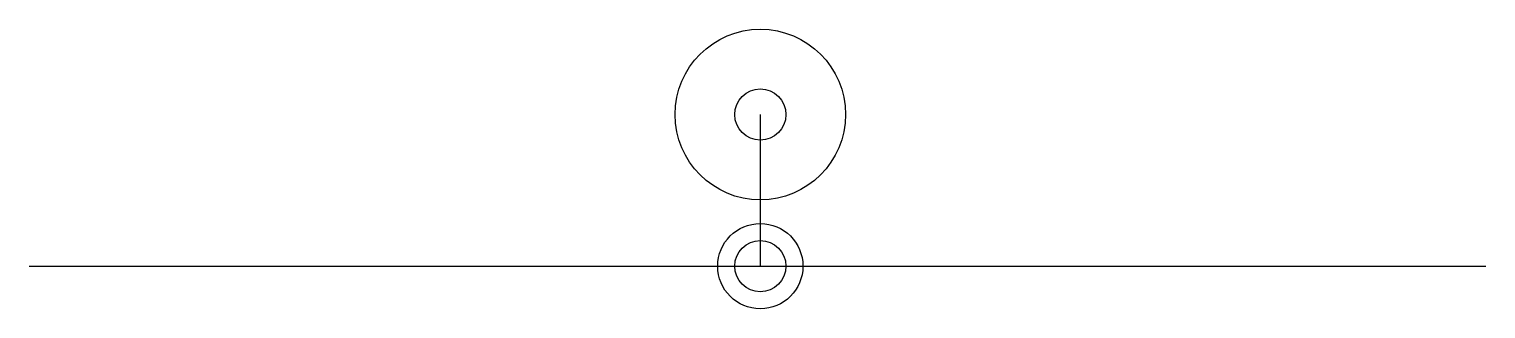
# Model space of a CAD drawing. Header units: metres. Extents: x 152.7 to 169.8, y 24.6 to 27.9.
import ezdxf

# ---------------------------------------------------------------- set-up
doc = ezdxf.new("R2010")
doc.units = ezdxf.units.M

msp = doc.modelspace()

# ---------------------------------------------------------------- linework, layer by layer
at = {"color": 3}
for p, q in [((161.248, 26.922, 162.313), (161.248, 25.145, 162.313)), ((161.248, 25.145, 162.313), (161.248, 25.145, 160.124))]:
    msp.add_line(p, q, dxfattribs=at)
at = {"color": 4}
for p, q in [((161.248, 26.922, 162.313), (161.248, 26.922, 160.124)), ((161.248, 26.922, 160.124), (161.248, 25.145, 160.124))]:
    msp.add_line(p, q, dxfattribs=at)
at = {"color": 7}
msp.add_line((152.666, 25.145, 160.124), (169.764, 25.145, 160.124), dxfattribs=at)
at = {"color": 2}
msp.add_circle((161.248, 26.922, 162.313), 1, dxfattribs=at)
at = {"color": 4}
msp.add_circle((161.248, 26.922, 160.124), 0.3, dxfattribs=at)
at = {"color": 1}
msp.add_circle((161.248, 25.145, 160.124), 0.5, dxfattribs=at)
at = {"color": 3}
msp.add_circle((161.248, 25.145, 162.313), 0.3, dxfattribs=at)

doc.saveas('drawing.dxf')
